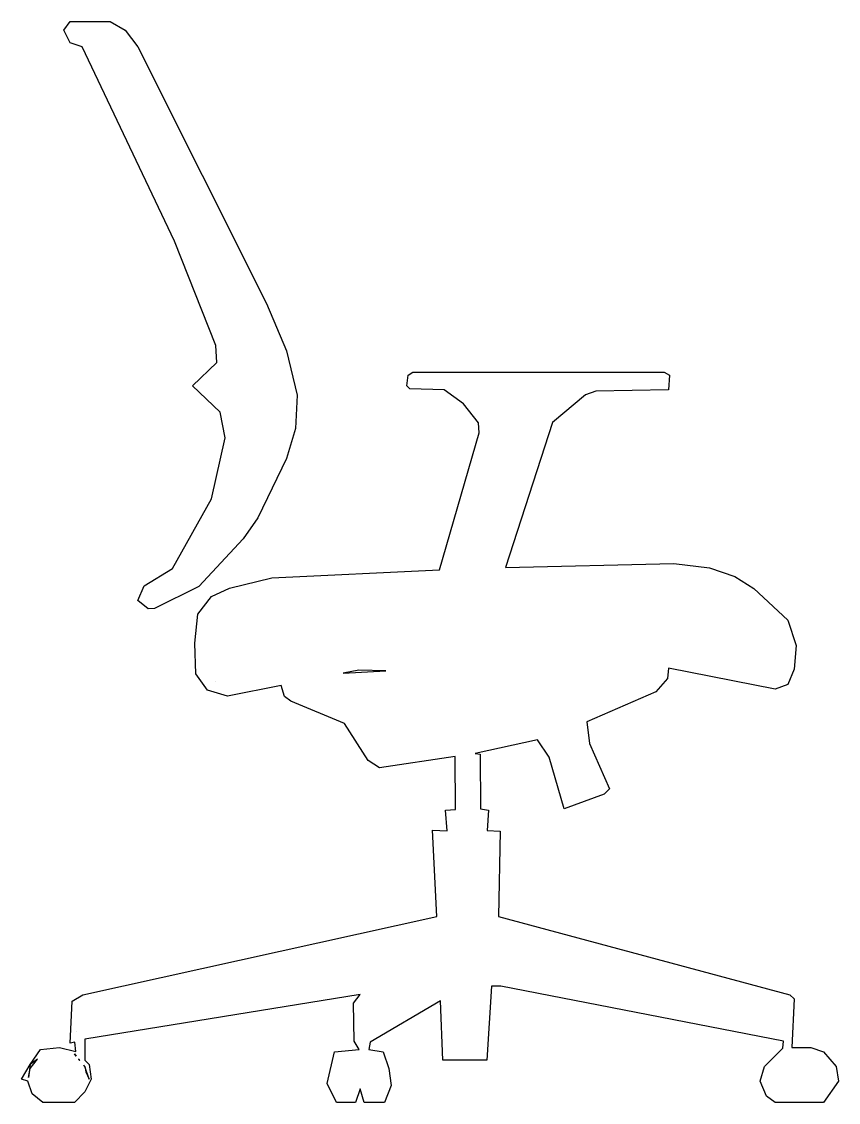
# Model space of a CAD drawing. Header units: millimetres. Extents: x -416 to 416, y 0 to 1100.
import ezdxf

# ---------------------------------------------------------------- set-up
doc = ezdxf.new("R2010")
doc.units = ezdxf.units.MM
doc.layers.add('ALMOND-DRAW-PROFILE', color=7, linetype='Continuous', lineweight=25)

msp = doc.modelspace()

# ---------------------------------------------------------------- linework, layer by layer
at = {"layer": 'ALMOND-DRAW-PROFILE'}
for points in [[(-291.11, 525.83), (-262.04, 543.55), (-222.36, 614.45), (-208.4, 676.22), (-213.77, 702.54), (-241.7, 729.39), (-216.99, 753.03), (-218.07, 770.21), (-259.96, 876.56), (-353.98, 1074.5), (-366.31, 1078.52), (-372.75, 1091.41), (-366.31, 1100), (-325.49, 1100), (-310.45, 1091.41), (-297.56, 1074.22), (-166.5, 813.18), (-146.09, 764.84), (-135.35, 719.73), (-136.96, 685.89), (-146.09, 655.27), (-175.1, 594.85), (-190.14, 573.63), (-235.25, 525.16), (-280.37, 502.73), (-286.82, 502.47), (-297.56, 510.79)], [(-404.98, 8.59), (-409.28, 21.48), (-415.72, 23.63), (-407.13, 38.67), (-396.39, 53.71), (-377.05, 55.86), (-360.52, 51.72), (-361.48, 61.36), (-366.31, 60.16), (-364.16, 103.13), (-353.42, 109.57), (7.05, 189.06), (2.47, 277.15), (17.57, 276.29), (15.78, 297.56), (26.03, 298.15), (25.53, 352.06), (-51.56, 340.53), (-63.11, 348.05), (-87.01, 385.64), (-141.8, 408.2), (-148.24, 413.04), (-151.59, 424.33), (-206.25, 413.57), (-226.66, 419.48), (-238.48, 436.13), (-239.55, 467.29), (-236.33, 496.83), (-222.36, 514.82), (-204.1, 523.41), (-161.13, 533.75), (9.68, 541.86), (49.95, 681.59), (49.42, 691.7), (34.11, 711.13), (14.37, 725.1), (-20.41, 726.17), (-23.5, 729.39), (-22.29, 740.14), (-17.46, 743.36), (238.48, 743.36), (243.85, 740.14), (242.77, 725.1), (168.74, 723.98), (158.2, 720.21), (124.74, 691.93), (76.77, 544.46), (248.14, 548.61), (284.67, 543.96), (310.45, 535.1), (329.79, 523.14), (364.16, 490.65), (372.75, 465.14), (370.61, 440.97), (364.16, 425.39), (351.27, 420.56), (242.71, 441.81), (241.7, 431.3), (229.88, 417.87), (159.75, 387.3), (162.21, 365.23), (182.62, 319.04), (177.25, 313.67), (136.43, 298.63), (121.39, 351.27), (109.39, 369.17), (45.87, 355.22), (51.03, 354.49), (51.28, 298.63), (59.62, 297.56), (58.06, 276.78), (71.44, 276.07), (69.82, 189.06), (366.31, 109.57), (370.61, 105.27), (368.46, 55.86), (387.79, 55.86), (400.68, 51.56), (413.57, 36.52), (415.72, 21.48), (400.68, 0), (351.27, 0), (342.68, 6.45), (336.23, 21.48), (340.53, 36.52), (359.09, 55.28), (359.68, 62.3), (71.97, 118.16), (62.57, 118.16), (57.74, 42.97), (12.96, 42.97), (10.75, 103.45), (-60.82, 61.14), (-62.2, 53.71), (-47.53, 51.56), (-41.89, 34.38), (-39.48, 17.19), (-46.19, 0), (-66.87, 0), (-71.24, 13.87), (-75.73, 0), (-95.07, 0), (-104.74, 19.34), (-97.22, 51.56), (-72.03, 53.71), (-77.34, 62.3), (-77.88, 100.98), (-71.14, 109.78), (-351.27, 64.45), (-351.27, 42.97), (-346.97, 38.67), (-344.82, 23.63), (-351.27, 10.74), (-362.01, 0), (-394.24, 0)], [(-88.56, 436.73), (-44.9, 439.29), (-72.51, 439.89)], [(-218.84, 428.77), (-218.85, 428.78), (-218.85, 428.77)], [(-359.35, 72.62), (-359.34, 72.57), (-359.34, 72.65)], [(-408.8, 25.32), (-407.13, 34.38), (-399.66, 44), (-407.13, 38.67)], [(-360.04, 46.95), (-360.05, 47.06), (-362.01, 49.41)], [(-357.24, 43.69), (-357.72, 44.05), (-356.29, 42.54)], [(-352.46, 37.95), (-352.34, 37.59), (-351.27, 36.52)], [(-351.27, 36.52), (-350.18, 31.12), (-346.97, 23.63)]]:
    msp.add_lwpolyline(points, close=True, dxfattribs=at)

doc.saveas('drawing.dxf')
